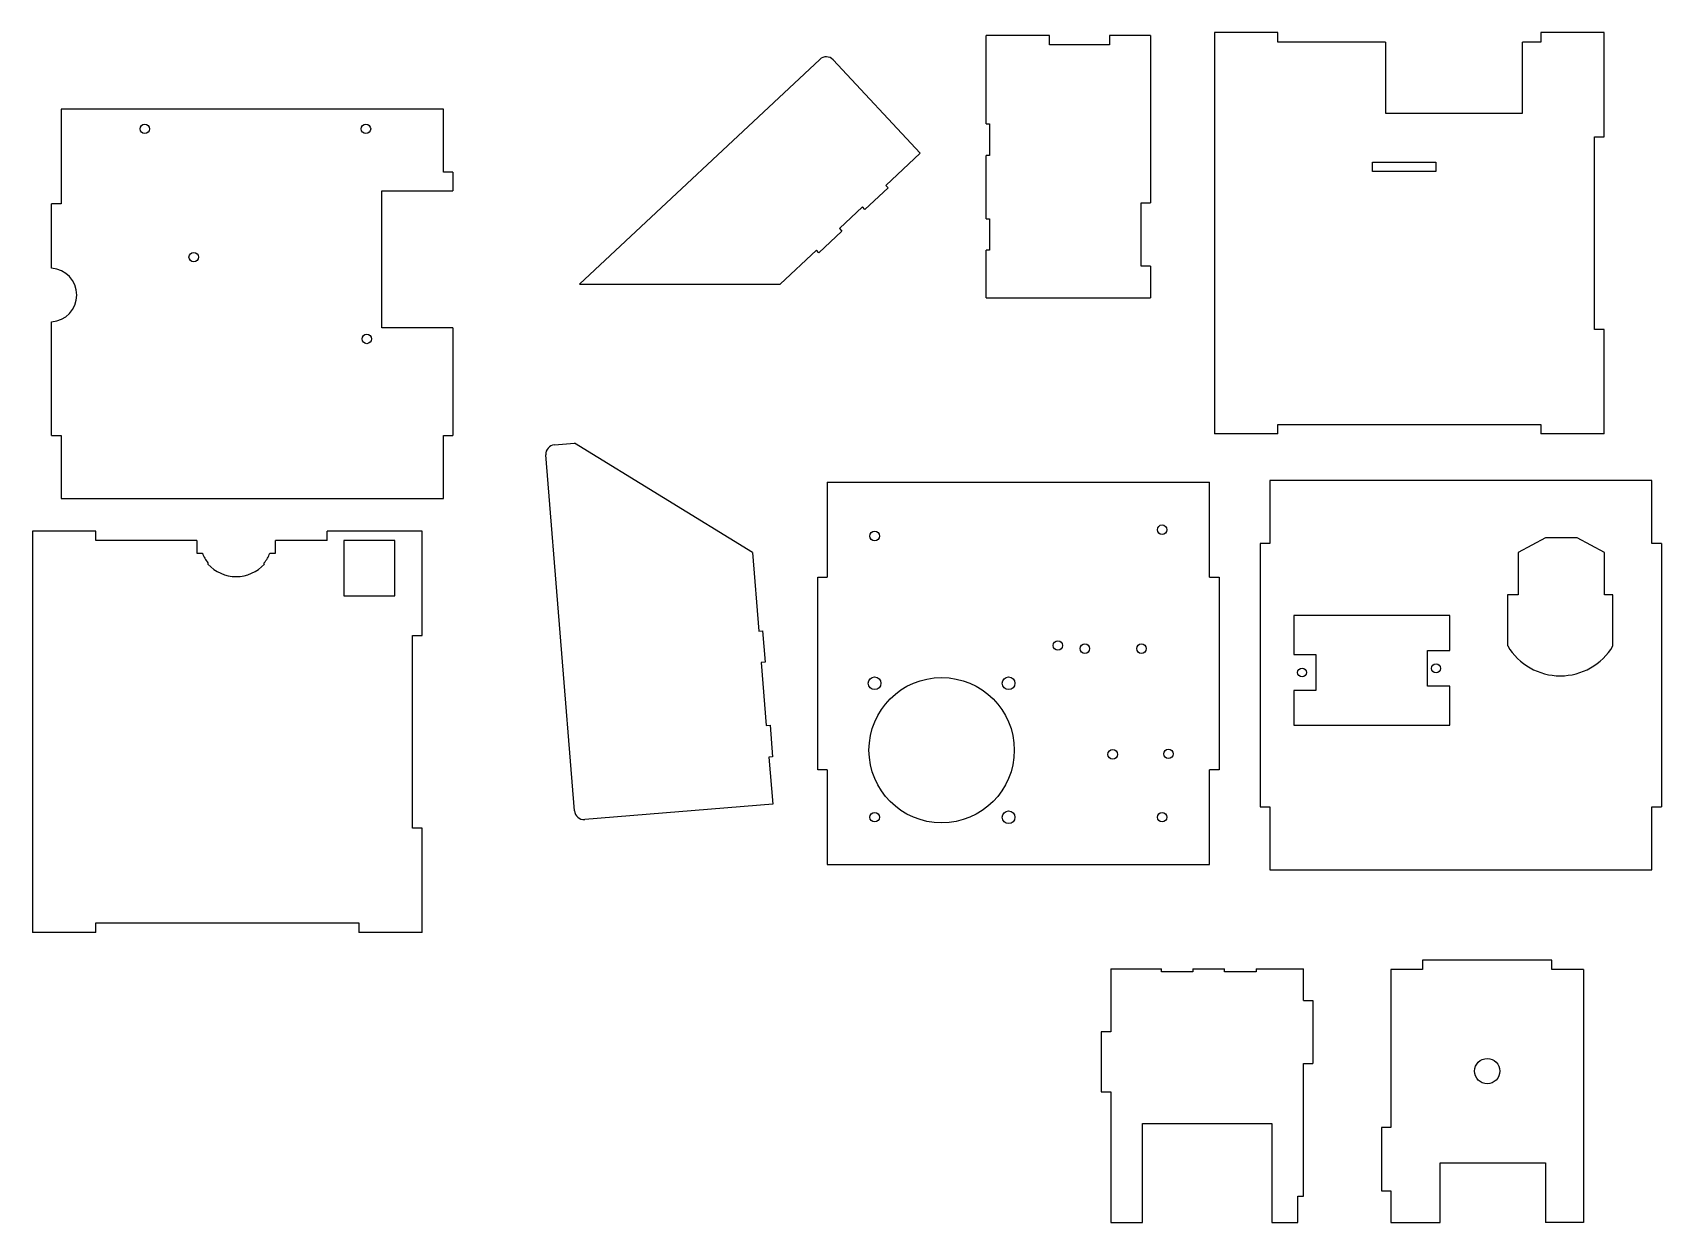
# Model space of a CAD drawing. Header units: millimetres. Extents: x -475 to 209, y 405 to 1498.
# Drawn here: x -307 to 209, y 405 to 782 of the extents above; entities outside this region: 1.
import ezdxf

# ---------------------------------------------------------------- set-up
doc = ezdxf.new("R2010")
doc.units = ezdxf.units.MM
doc.layers.add('fab_front', color=4, linetype='Continuous')
doc.layers.add('fab_insert', color=7, linetype='Continuous', true_color=0x2d9d39)
doc.layers.add('fab_top', color=7, linetype='Continuous', true_color=0x1cd582)

msp = doc.modelspace()

# ---------------------------------------------------------------- linework, layer by layer
at = {"color": 1}
for p, q in [((-55.44, 639.45), (65.56, 639.45)), ((-55.44, 639.45), (-55.44, 609.45)), ((65.56, 609.45), (65.56, 639.45)), ((-58.44, 548.45), (-58.44, 609.45)), ((-58.44, 609.45), (-55.44, 609.45)), ((65.56, 609.45), (68.56, 609.45)), ((68.56, 609.45), (68.56, 548.45)), ((-55.44, 548.45), (-58.44, 548.45)), ((-55.44, 548.45), (-55.44, 518.45)), ((65.56, 518.45), (65.56, 548.45)), ((68.56, 548.45), (65.56, 548.45)), ((-55.44, 518.45), (65.56, 518.45))]:
    msp.add_line(p, q, dxfattribs=at)
for centre, radius in [((-40.44, 622.45), 1.5), ((50.56, 624.45), 1.5), ((17.56, 587.8), 1.5), ((26.11, 586.8), 1.5), ((44.01, 586.8), 1.5), ((-40.44, 575.85), 2), ((-19.24, 554.65), 23), ((1.96, 575.85), 2), ((34.91, 553.35), 1.5), ((52.56, 553.5), 1.5), ((-40.44, 533.45), 1.5), ((1.96, 533.45), 2), ((50.56, 533.45), 1.5)]:
    msp.add_circle(centre, radius, dxfattribs=at)
at = {"layer": 'fab_front', "color": 1}
for p, q in [((67.17, 781.79), (67.17, 654.79)), ((87.17, 781.79), (67.17, 781.79)), ((87.17, 778.79), (87.17, 781.79)), ((121.23, 778.79), (87.17, 778.79)), ((121.23, 778.79), (121.23, 756.24)), ((170.44, 778.79), (164.6, 778.79)), ((164.6, 756.24), (164.6, 778.79)), ((190.44, 781.79), (170.44, 781.79)), ((170.44, 781.79), (170.44, 778.79)), ((190.44, 748.79), (190.44, 781.79)), ((-297.96, 757.58), (-297.96, 727.58)), ((-176.96, 757.58), (-297.96, 757.58)), ((-176.96, 737.58), (-176.96, 757.58)), ((121.23, 756.24), (164.6, 756.24)), ((187.44, 687.79), (187.44, 748.79)), ((187.44, 748.79), (190.44, 748.79)), ((-173.96, 737.58), (-176.96, 737.58)), ((-173.96, 737.58), (-173.96, 731.73)), ((117.17, 740.79), (137.17, 740.79)), ((117.17, 737.79), (117.17, 740.79)), ((137.17, 737.79), (117.17, 737.79)), ((137.17, 740.79), (137.17, 737.79)), ((-297.96, 727.58), (-300.96, 727.58)), ((-300.96, 707.22), (-300.96, 727.58)), ((-196.48, 731.73), (-173.96, 731.73)), ((-196.48, 688.37), (-196.48, 731.73)), ((-300.96, 654.31), (-300.96, 690.25)), ((-173.96, 688.37), (-196.48, 688.37)), ((-173.96, 688.37), (-173.96, 654.31)), ((190.44, 687.79), (187.44, 687.79)), ((190.44, 654.79), (190.44, 687.79)), ((87.17, 657.79), (170.44, 657.79)), ((87.17, 654.79), (87.17, 657.79)), ((170.44, 657.79), (170.44, 654.79)), ((-300.96, 654.31), (-297.96, 654.31)), ((-297.96, 654.31), (-297.96, 634.31)), ((-176.96, 634.31), (-176.96, 654.31)), ((-176.96, 654.31), (-173.96, 654.31)), ((87.17, 654.79), (67.17, 654.79)), ((190.44, 654.79), (170.44, 654.79)), ((84.6, 640.03), (84.6, 620.03)), ((205.6, 640.03), (84.6, 640.03)), ((205.6, 620.03), (205.6, 640.03)), ((-297.96, 634.31), (-176.96, 634.31)), ((-306.99, 624), (-306.99, 497)), ((-286.99, 624), (-306.99, 624)), ((-286.99, 621), (-286.99, 624)), ((-183.72, 624), (-213.72, 624)), ((-213.72, 621), (-213.72, 624)), ((-183.72, 591), (-183.72, 624)), ((-254.99, 621), (-286.99, 621)), ((-254.99, 621), (-254.99, 617)), ((-213.72, 621), (-230.14, 621)), ((-230.14, 617), (-230.14, 621)), ((-192.37, 621), (-208.45, 621)), ((-208.45, 621), (-208.45, 603.55)), ((-192.37, 603.55), (-192.37, 621)), ((81.6, 620.03), (81.6, 536.76)), ((84.6, 620.03), (81.6, 620.03)), ((171.96, 621.86), (163.24, 617.22)), ((181.96, 621.86), (171.96, 621.86)), ((190.58, 617.27), (181.96, 621.86)), ((208.6, 620.03), (205.6, 620.03)), ((208.6, 620.03), (208.6, 536.76)), ((-254.99, 617), (-253.22, 617)), ((-251.49, 613.95), (-251.49, 613.54)), ((-233.63, 613.54), (-233.63, 613.95)), ((-231.91, 617), (-230.14, 617)), ((163.24, 617.22), (163.24, 603.81)), ((190.58, 603.81), (190.58, 617.27)), ((-208.45, 603.55), (-192.37, 603.55)), ((163.24, 603.81), (159.93, 603.81)), ((159.93, 603.81), (159.93, 587.64)), ((193.27, 603.81), (190.58, 603.81)), ((193.27, 587.64), (193.27, 603.81)), ((141.6, 597.29), (92.2, 597.29)), ((92.2, 597.29), (92.2, 584.91)), ((141.6, 586.23), (141.6, 597.29)), ((-186.72, 530), (-186.72, 591)), ((-186.72, 591), (-183.72, 591)), ((92.2, 584.91), (99.2, 584.91)), ((99.2, 584.91), (99.2, 573.6)), ((134.6, 586.23), (141.6, 586.23)), ((134.6, 574.91), (134.6, 586.23)), ((92.2, 573.6), (92.2, 562.54)), ((99.2, 573.6), (92.2, 573.6)), ((141.6, 574.91), (134.6, 574.91)), ((141.6, 562.54), (141.6, 574.91)), ((92.2, 562.54), (141.6, 562.54)), ((81.6, 536.76), (84.6, 536.76)), ((84.6, 536.76), (84.6, 516.76)), ((205.6, 516.76), (205.6, 536.76)), ((205.6, 536.76), (208.6, 536.76)), ((-183.72, 530), (-186.72, 530)), ((-183.72, 497), (-183.72, 530)), ((84.6, 516.76), (205.6, 516.76)), ((-286.99, 497), (-306.99, 497)), ((-286.99, 500), (-203.72, 500)), ((-286.99, 497), (-286.99, 500)), ((-203.72, 500), (-203.72, 497)), ((-183.72, 497), (-203.72, 497))]:
    msp.add_line(p, q, dxfattribs=at)
for centre, radius in [((-473.82, 1496.54), 1.5), ((-271.46, 751.31), 1.5), ((-201.46, 751.31), 1.5), ((-255.98, 710.73), 1.5), ((-201.21, 684.83), 1.5), ((94.85, 579.26), 1.4), ((137.25, 580.57), 1.4)]:
    msp.add_circle(centre, radius, dxfattribs=at)
for centre, radius, start, end in [((-301.48, 698.73), 8.5, 273.5394, 86.4606), ((-242.56, 621), 11.38, 200.5815, 218.2987), ((-242.56, 621), 11.38, 321.7013, 339.4185), ((-242.56, 621.75), 12.13, 222.5756, 317.4244), ((176.6, 597.6), 19.41, 210.8421, 329.1579)]:
    msp.add_arc(centre, radius, start, end, dxfattribs=at)
at = {"layer": 'fab_insert', "color": 1}
for p, q in [((14.89, 780.88), (-5.11, 780.88)), ((-5.11, 752.88), (-5.11, 780.88)), ((14.89, 777.88), (14.89, 780.88)), ((46.89, 780.88), (33.89, 780.88)), ((33.89, 780.88), (33.89, 777.88)), ((46.89, 780.88), (46.89, 727.88)), ((33.89, 777.88), (14.89, 777.88)), ((-5.11, 752.88), (-4.11, 752.88)), ((-4.11, 752.88), (-4.11, 742.88)), ((-5.11, 722.88), (-5.11, 742.88)), ((-4.11, 742.88), (-5.11, 742.88)), ((43.89, 727.88), (46.89, 727.88)), ((43.89, 707.88), (43.89, 727.88)), ((-5.11, 722.88), (-4.11, 722.88)), ((-4.11, 722.88), (-4.11, 712.88)), ((-5.11, 697.88), (-5.11, 712.88)), ((-4.11, 712.88), (-5.11, 712.88)), ((46.89, 707.88), (43.89, 707.88)), ((46.89, 707.88), (46.89, 697.88)), ((-5.11, 697.88), (46.89, 697.88)), ((34.31, 485.48), (34.31, 465.48)), ((34.31, 485.48), (50.31, 485.48)), ((50.31, 484.48), (50.31, 485.48)), ((60.31, 485.48), (60.31, 484.48)), ((60.31, 485.48), (70.31, 485.48)), ((70.31, 484.48), (70.31, 485.48)), ((80.31, 485.48), (95.31, 485.48)), ((80.31, 485.48), (80.31, 484.48)), ((95.31, 475.48), (95.31, 485.48)), ((132.96, 485.2), (122.96, 485.2)), ((122.96, 485.2), (122.96, 435.2)), ((173.96, 488.2), (132.96, 488.2)), ((132.96, 488.2), (132.96, 485.2)), ((173.96, 485.2), (173.96, 488.2)), ((183.96, 485.2), (173.96, 485.2)), ((183.96, 485.2), (183.96, 405.2)), ((60.31, 484.48), (50.31, 484.48)), ((80.31, 484.48), (70.31, 484.48)), ((95.31, 475.48), (98.31, 475.48)), ((98.31, 475.48), (98.31, 455.48)), ((31.31, 465.48), (31.31, 446.48)), ((34.31, 465.48), (31.31, 465.48)), ((95.31, 413.48), (95.31, 455.48)), ((95.31, 455.48), (98.31, 455.48)), ((31.31, 446.48), (34.31, 446.48)), ((34.31, 446.48), (34.31, 405.21)), ((44.31, 405.21), (44.31, 436.48)), ((44.31, 436.48), (85.31, 436.48)), ((85.31, 436.48), (85.31, 405.21)), ((122.96, 435.2), (119.96, 435.2)), ((119.96, 435.2), (119.96, 415.2)), ((138.6, 424.1), (171.94, 424.1)), ((138.6, 405.2), (138.6, 424.1)), ((171.94, 424.1), (171.94, 405.2)), ((93.54, 405.21), (93.54, 413.48)), ((93.54, 413.48), (95.31, 413.48)), ((119.96, 415.2), (122.96, 415.2)), ((122.96, 415.2), (122.96, 405.2)), ((34.31, 405.21), (44.31, 405.21)), ((85.31, 405.21), (93.54, 405.21)), ((122.96, 405.2), (138.6, 405.2)), ((183.96, 405.2), (171.94, 405.2))]:
    msp.add_line(p, q, dxfattribs=at)
msp.add_circle((153.46, 453.1), 4, dxfattribs=at)
at = {"layer": 'fab_top', "color": 1}
for p, q in [((-133.89, 702.19), (-57.83, 773.32)), ((-53.59, 773.18), (-26, 743.67)), ((-26, 743.67), (-36.95, 733.43)), ((-36.2, 732.63), (-43.51, 725.79)), ((-36.95, 733.43), (-36.2, 732.63)), ((-44.26, 726.6), (-51.56, 719.77)), ((-43.51, 725.79), (-44.26, 726.6)), ((-50.81, 718.96), (-58.11, 712.13)), ((-51.56, 719.77), (-50.81, 718.96)), ((-58.86, 712.93), (-70.35, 702.19)), ((-58.11, 712.13), (-58.86, 712.93)), ((-133.89, 702.19), (-70.35, 702.19)), ((-141.77, 651.35), (-135.45, 651.86)), ((-79.14, 617.24), (-135.45, 651.86)), ((-135.45, 535.49), (-144.52, 648.12)), ((-79.14, 617.24), (-77.14, 592.35)), ((-77.14, 592.35), (-75.94, 592.45)), ((-75.94, 592.45), (-75.14, 582.48)), ((-75.14, 582.48), (-76.33, 582.38)), ((-76.33, 582.38), (-74.73, 562.45)), ((-74.73, 562.45), (-73.53, 562.54)), ((-73.53, 562.54), (-72.73, 552.58)), ((-72.73, 552.58), (-73.93, 552.48)), ((-73.93, 552.48), (-72.72, 537.53)), ((-72.72, 537.53), (-132.22, 532.74))]:
    msp.add_line(p, q, dxfattribs=at)
for centre, start, end in [((-55.78, 771.13), 43.0852, 133.0852), ((-141.53, 648.36), 94.6033, 184.6033), ((-132.46, 535.73), 184.6033, 274.6033)]:
    msp.add_arc(centre, 3, start, end, dxfattribs=at)

doc.saveas('drawing.dxf')
